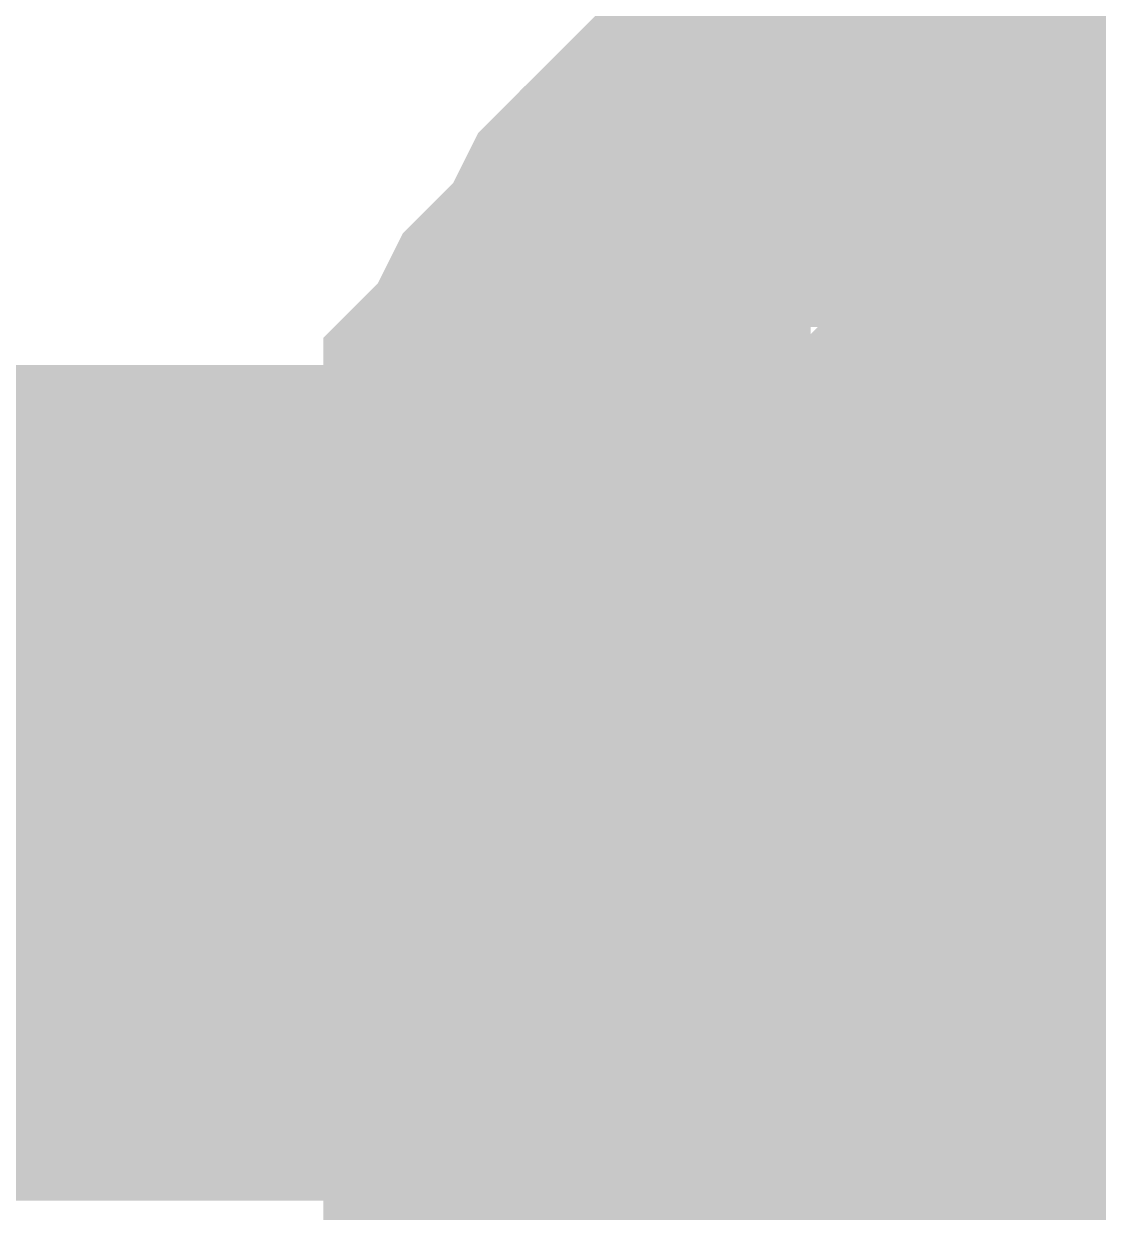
# Model space of a CAD drawing. Header units: inches. Extents: x 0 to 841, y 0 to 594.
# Drawn here: x 606.392 to 607.355, y 507.102 to 508.168 of the extents above; entities that cross this region are included whole.
import ezdxf

# ---------------------------------------------------------------- set-up
doc = ezdxf.new("R2010")
doc.units = ezdxf.units.IN
doc.layers.add('Sheet', color=255, linetype='Continuous')

msp = doc.modelspace()

# ---------------------------------------------------------------- linework, layer by layer
at = {"layer": 'Sheet'}
for points in [[(607.5062, 512.9898, 0.7493, 0.7493, 0), (607.5062, 507.4873, 0.7493, 0.7493, 0)], [(606.7426, 507.4873, 0.2997, 0.2997, 0), (606.7426, 507.5322, 0.2997, 0.2997, 0), (606.7426, 507.5771, 0.2997, 0.2997, 0), (606.7426, 507.5996, 0.2997, 0.2997, 0), (606.7651, 507.6445, 0.2997, 0.2997, 0), (606.7651, 507.6894, 0.2997, 0.2997, 0), (606.7875, 507.7119, 0.2997, 0.2997, 0), (606.7875, 507.7568, 0.2997, 0.2997, 0), (606.81, 507.7793, 0.2997, 0.2997, 0), (606.81, 507.8242, 0.2997, 0.2997, 0), (606.8324, 507.8466, 0.2997, 0.2997, 0), (606.8549, 507.8916, 0.2997, 0.2997, 0), (606.8773, 507.914, 0.2997, 0.2997, 0), (606.8998, 507.9365, 0.2997, 0.2997, 0), (606.9223, 507.9814, 0.2997, 0.2997, 0), (606.9447, 508.0039, 0.2997, 0.2997, 0), (606.9672, 508.0263, 0.2997, 0.2997, 0), (606.9896, 508.0488, 0.2997, 0.2997, 0), (607.0121, 508.0712, 0.2997, 0.2997, 0), (607.057, 508.0937, 0.2997, 0.2997, 0), (607.0795, 508.1162, 0.2997, 0.2997, 0), (607.1019, 508.1386, 0.2997, 0.2997, 0), (607.1468, 508.1611, 0.2997, 0.2997, 0), (607.1693, 508.1835, 0.2997, 0.2997, 0), (607.2142, 508.1835, 0.2997, 0.2997, 0), (607.2367, 508.206, 0.2997, 0.2997, 0), (607.2816, 508.206, 0.2997, 0.2997, 0), (607.304, 508.2284, 0.2997, 0.2997, 0), (607.349, 508.2284, 0.2997, 0.2997, 0), (607.3939, 508.2509, 0.2997, 0.2997, 0), (607.4163, 508.2509, 0.2997, 0.2997, 0), (607.4613, 508.2509, 0.2997, 0.2997, 0), (607.5062, 508.2509, 0.2997, 0.2997, 0)], [(606.7426, 507.4873, 0.2997, 0.2997, 0), (606.7426, 507.5322, 0.2997, 0.2997, 0), (606.7426, 507.5771, 0.2997, 0.2997, 0), (606.7426, 507.5996, 0.2997, 0.2997, 0), (606.7651, 507.6445, 0.2997, 0.2997, 0), (606.7651, 507.6894, 0.2997, 0.2997, 0), (606.7875, 507.7119, 0.2997, 0.2997, 0), (606.7875, 507.7568, 0.2997, 0.2997, 0), (606.81, 507.7793, 0.2997, 0.2997, 0), (606.81, 507.8242, 0.2997, 0.2997, 0), (606.8324, 507.8466, 0.2997, 0.2997, 0), (606.8549, 507.8916, 0.2997, 0.2997, 0), (606.8773, 507.914, 0.2997, 0.2997, 0), (606.8998, 507.9365, 0.2997, 0.2997, 0), (606.9223, 507.9814, 0.2997, 0.2997, 0), (606.9447, 508.0039, 0.2997, 0.2997, 0), (606.9672, 508.0263, 0.2997, 0.2997, 0), (606.9896, 508.0488, 0.2997, 0.2997, 0), (607.0121, 508.0712, 0.2997, 0.2997, 0), (607.057, 508.0937, 0.2997, 0.2997, 0), (607.0795, 508.1162, 0.2997, 0.2997, 0), (607.1019, 508.1386, 0.2997, 0.2997, 0), (607.1468, 508.1611, 0.2997, 0.2997, 0), (607.1693, 508.1835, 0.2997, 0.2997, 0), (607.2142, 508.1835, 0.2997, 0.2997, 0), (607.2367, 508.206, 0.2997, 0.2997, 0), (607.2816, 508.206, 0.2997, 0.2997, 0), (607.304, 508.2284, 0.2997, 0.2997, 0), (607.349, 508.2284, 0.2997, 0.2997, 0), (607.3939, 508.2509, 0.2997, 0.2997, 0), (607.4163, 508.2509, 0.2997, 0.2997, 0), (607.4613, 508.2509, 0.2997, 0.2997, 0), (607.5062, 508.2509, 0.2997, 0.2997, 0)], [(606.7426, 507.4873, 0.2997, 0.2997, 0), (606.7426, 507.5322, 0.2997, 0.2997, 0), (606.7426, 507.5771, 0.2997, 0.2997, 0), (606.7426, 507.5996, 0.2997, 0.2997, 0), (606.7651, 507.6445, 0.2997, 0.2997, 0), (606.7651, 507.6894, 0.2997, 0.2997, 0), (606.7875, 507.7119, 0.2997, 0.2997, 0), (606.7875, 507.7568, 0.2997, 0.2997, 0), (606.81, 507.7793, 0.2997, 0.2997, 0), (606.81, 507.8242, 0.2997, 0.2997, 0), (606.8324, 507.8466, 0.2997, 0.2997, 0), (606.8549, 507.8916, 0.2997, 0.2997, 0), (606.8773, 507.914, 0.2997, 0.2997, 0), (606.8998, 507.9365, 0.2997, 0.2997, 0), (606.9223, 507.9814, 0.2997, 0.2997, 0), (606.9447, 508.0039, 0.2997, 0.2997, 0), (606.9672, 508.0263, 0.2997, 0.2997, 0), (606.9896, 508.0488, 0.2997, 0.2997, 0), (607.0121, 508.0712, 0.2997, 0.2997, 0), (607.057, 508.0937, 0.2997, 0.2997, 0), (607.0795, 508.1162, 0.2997, 0.2997, 0), (607.1019, 508.1386, 0.2997, 0.2997, 0), (607.1468, 508.1611, 0.2997, 0.2997, 0), (607.1693, 508.1835, 0.2997, 0.2997, 0), (607.2142, 508.1835, 0.2997, 0.2997, 0), (607.2367, 508.206, 0.2997, 0.2997, 0), (607.2816, 508.206, 0.2997, 0.2997, 0), (607.304, 508.2284, 0.2997, 0.2997, 0), (607.349, 508.2284, 0.2997, 0.2997, 0), (607.3939, 508.2509, 0.2997, 0.2997, 0), (607.4163, 508.2509, 0.2997, 0.2997, 0), (607.4613, 508.2509, 0.2997, 0.2997, 0), (607.5062, 508.2509, 0.2997, 0.2997, 0)], [(606.7426, 507.4873, 0.2997, 0.2997, 0), (606.7426, 507.5322, 0.2997, 0.2997, 0), (606.7426, 507.5771, 0.2997, 0.2997, 0), (606.7426, 507.5996, 0.2997, 0.2997, 0), (606.7651, 507.6445, 0.2997, 0.2997, 0), (606.7651, 507.6894, 0.2997, 0.2997, 0), (606.7875, 507.7119, 0.2997, 0.2997, 0), (606.7875, 507.7568, 0.2997, 0.2997, 0), (606.81, 507.7793, 0.2997, 0.2997, 0), (606.81, 507.8242, 0.2997, 0.2997, 0), (606.8324, 507.8466, 0.2997, 0.2997, 0), (606.8549, 507.8916, 0.2997, 0.2997, 0), (606.8773, 507.914, 0.2997, 0.2997, 0), (606.8998, 507.9365, 0.2997, 0.2997, 0), (606.9223, 507.9814, 0.2997, 0.2997, 0), (606.9447, 508.0039, 0.2997, 0.2997, 0), (606.9672, 508.0263, 0.2997, 0.2997, 0), (606.9896, 508.0488, 0.2997, 0.2997, 0), (607.0121, 508.0712, 0.2997, 0.2997, 0), (607.057, 508.0937, 0.2997, 0.2997, 0), (607.0795, 508.1162, 0.2997, 0.2997, 0), (607.1019, 508.1386, 0.2997, 0.2997, 0), (607.1468, 508.1611, 0.2997, 0.2997, 0), (607.1693, 508.1835, 0.2997, 0.2997, 0), (607.2142, 508.1835, 0.2997, 0.2997, 0), (607.2367, 508.206, 0.2997, 0.2997, 0), (607.2816, 508.206, 0.2997, 0.2997, 0), (607.304, 508.2284, 0.2997, 0.2997, 0), (607.349, 508.2284, 0.2997, 0.2997, 0), (607.3939, 508.2509, 0.2997, 0.2997, 0), (607.4163, 508.2509, 0.2997, 0.2997, 0), (607.4613, 508.2509, 0.2997, 0.2997, 0), (607.5062, 508.2509, 0.2997, 0.2997, 0)], [(606.7426, 507.4873, 0.2997, 0.2997, 0), (606.7426, 507.5322, 0.2997, 0.2997, 0), (606.7426, 507.5771, 0.2997, 0.2997, 0), (606.7426, 507.5996, 0.2997, 0.2997, 0), (606.7651, 507.6445, 0.2997, 0.2997, 0), (606.7651, 507.6894, 0.2997, 0.2997, 0), (606.7875, 507.7119, 0.2997, 0.2997, 0), (606.7875, 507.7568, 0.2997, 0.2997, 0), (606.81, 507.7793, 0.2997, 0.2997, 0), (606.81, 507.8242, 0.2997, 0.2997, 0), (606.8324, 507.8466, 0.2997, 0.2997, 0), (606.8549, 507.8916, 0.2997, 0.2997, 0), (606.8773, 507.914, 0.2997, 0.2997, 0), (606.8998, 507.9365, 0.2997, 0.2997, 0), (606.9223, 507.9814, 0.2997, 0.2997, 0), (606.9447, 508.0039, 0.2997, 0.2997, 0), (606.9672, 508.0263, 0.2997, 0.2997, 0), (606.9896, 508.0488, 0.2997, 0.2997, 0), (607.0121, 508.0712, 0.2997, 0.2997, 0), (607.057, 508.0937, 0.2997, 0.2997, 0), (607.0795, 508.1162, 0.2997, 0.2997, 0), (607.1019, 508.1386, 0.2997, 0.2997, 0), (607.1468, 508.1611, 0.2997, 0.2997, 0), (607.1693, 508.1835, 0.2997, 0.2997, 0), (607.2142, 508.1835, 0.2997, 0.2997, 0), (607.2367, 508.206, 0.2997, 0.2997, 0), (607.2816, 508.206, 0.2997, 0.2997, 0), (607.304, 508.2284, 0.2997, 0.2997, 0), (607.349, 508.2284, 0.2997, 0.2997, 0), (607.3939, 508.2509, 0.2997, 0.2997, 0), (607.4163, 508.2509, 0.2997, 0.2997, 0), (607.4613, 508.2509, 0.2997, 0.2997, 0), (607.5062, 508.2509, 0.2997, 0.2997, 0)], [(606.7426, 507.4873, 0.2997, 0.2997, 0), (606.7426, 507.5322, 0.2997, 0.2997, 0), (606.7426, 507.5771, 0.2997, 0.2997, 0), (606.7426, 507.5996, 0.2997, 0.2997, 0), (606.7651, 507.6445, 0.2997, 0.2997, 0), (606.7651, 507.6894, 0.2997, 0.2997, 0), (606.7875, 507.7119, 0.2997, 0.2997, 0), (606.7875, 507.7568, 0.2997, 0.2997, 0), (606.81, 507.7793, 0.2997, 0.2997, 0), (606.81, 507.8242, 0.2997, 0.2997, 0), (606.8324, 507.8466, 0.2997, 0.2997, 0), (606.8549, 507.8916, 0.2997, 0.2997, 0), (606.8773, 507.914, 0.2997, 0.2997, 0), (606.8998, 507.9365, 0.2997, 0.2997, 0), (606.9223, 507.9814, 0.2997, 0.2997, 0), (606.9447, 508.0039, 0.2997, 0.2997, 0), (606.9672, 508.0263, 0.2997, 0.2997, 0), (606.9896, 508.0488, 0.2997, 0.2997, 0), (607.0121, 508.0712, 0.2997, 0.2997, 0), (607.057, 508.0937, 0.2997, 0.2997, 0), (607.0795, 508.1162, 0.2997, 0.2997, 0), (607.1019, 508.1386, 0.2997, 0.2997, 0), (607.1468, 508.1611, 0.2997, 0.2997, 0), (607.1693, 508.1835, 0.2997, 0.2997, 0), (607.2142, 508.1835, 0.2997, 0.2997, 0), (607.2367, 508.206, 0.2997, 0.2997, 0), (607.2816, 508.206, 0.2997, 0.2997, 0), (607.304, 508.2284, 0.2997, 0.2997, 0), (607.349, 508.2284, 0.2997, 0.2997, 0), (607.3939, 508.2509, 0.2997, 0.2997, 0), (607.4163, 508.2509, 0.2997, 0.2997, 0), (607.4613, 508.2509, 0.2997, 0.2997, 0), (607.5062, 508.2509, 0.2997, 0.2997, 0)], [(606.7426, 507.4873, 0.0991, 0.0991, 0), (606.7426, 507.5322, 0.0991, 0.0991, 0), (606.7426, 507.5771, 0.0991, 0.0991, 0), (606.7426, 507.5996, 0.0991, 0.0991, 0), (606.7651, 507.6445, 0.0991, 0.0991, 0), (606.7651, 507.6894, 0.0991, 0.0991, 0), (606.7875, 507.7119, 0.0991, 0.0991, 0), (606.7875, 507.7568, 0.0991, 0.0991, 0), (606.81, 507.7793, 0.0991, 0.0991, 0), (606.81, 507.8242, 0.0991, 0.0991, 0), (606.8324, 507.8466, 0.0991, 0.0991, 0), (606.8549, 507.8916, 0.0991, 0.0991, 0), (606.8773, 507.914, 0.0991, 0.0991, 0), (606.8998, 507.9365, 0.0991, 0.0991, 0), (606.9223, 507.9814, 0.0991, 0.0991, 0), (606.9447, 508.0039, 0.0991, 0.0991, 0), (606.9672, 508.0263, 0.0991, 0.0991, 0), (606.9896, 508.0488, 0.0991, 0.0991, 0), (607.0121, 508.0712, 0.0991, 0.0991, 0), (607.057, 508.0937, 0.0991, 0.0991, 0), (607.0795, 508.1162, 0.0991, 0.0991, 0), (607.1019, 508.1386, 0.0991, 0.0991, 0), (607.1468, 508.1611, 0.0991, 0.0991, 0), (607.1693, 508.1835, 0.0991, 0.0991, 0), (607.2142, 508.1835, 0.0991, 0.0991, 0), (607.2367, 508.206, 0.0991, 0.0991, 0), (607.2816, 508.206, 0.0991, 0.0991, 0), (607.304, 508.2284, 0.0991, 0.0991, 0)], [(606.7426, 507.4873, 0.0991, 0.0991, 0), (606.7426, 507.5322, 0.0991, 0.0991, 0), (606.7426, 507.5771, 0.0991, 0.0991, 0), (606.7426, 507.5996, 0.0991, 0.0991, 0), (606.7651, 507.6445, 0.0991, 0.0991, 0), (606.7651, 507.6894, 0.0991, 0.0991, 0), (606.7875, 507.7119, 0.0991, 0.0991, 0), (606.7875, 507.7568, 0.0991, 0.0991, 0), (606.81, 507.7793, 0.0991, 0.0991, 0), (606.81, 507.8242, 0.0991, 0.0991, 0), (606.8324, 507.8466, 0.0991, 0.0991, 0), (606.8549, 507.8916, 0.0991, 0.0991, 0), (606.8773, 507.914, 0.0991, 0.0991, 0), (606.8998, 507.9365, 0.0991, 0.0991, 0), (606.9223, 507.9814, 0.0991, 0.0991, 0), (606.9447, 508.0039, 0.0991, 0.0991, 0), (606.9672, 508.0263, 0.0991, 0.0991, 0), (606.9896, 508.0488, 0.0991, 0.0991, 0), (607.0121, 508.0712, 0.0991, 0.0991, 0), (607.057, 508.0937, 0.0991, 0.0991, 0), (607.0795, 508.1162, 0.0991, 0.0991, 0), (607.1019, 508.1386, 0.0991, 0.0991, 0), (607.1468, 508.1611, 0.0991, 0.0991, 0), (607.1693, 508.1835, 0.0991, 0.0991, 0), (607.2142, 508.1835, 0.0991, 0.0991, 0), (607.2367, 508.206, 0.0991, 0.0991, 0), (607.2816, 508.206, 0.0991, 0.0991, 0), (607.304, 508.2284, 0.0991, 0.0991, 0)], [(606.7426, 507.4873, 0.0991, 0.0991, 0), (606.7426, 507.5322, 0.0991, 0.0991, 0), (606.7426, 507.5771, 0.0991, 0.0991, 0), (606.7426, 507.5996, 0.0991, 0.0991, 0), (606.7651, 507.6445, 0.0991, 0.0991, 0), (606.7651, 507.6894, 0.0991, 0.0991, 0), (606.7875, 507.7119, 0.0991, 0.0991, 0), (606.7875, 507.7568, 0.0991, 0.0991, 0), (606.81, 507.7793, 0.0991, 0.0991, 0), (606.81, 507.8242, 0.0991, 0.0991, 0), (606.8324, 507.8466, 0.0991, 0.0991, 0), (606.8549, 507.8916, 0.0991, 0.0991, 0), (606.8773, 507.914, 0.0991, 0.0991, 0), (606.8998, 507.9365, 0.0991, 0.0991, 0), (606.9223, 507.9814, 0.0991, 0.0991, 0), (606.9447, 508.0039, 0.0991, 0.0991, 0), (606.9672, 508.0263, 0.0991, 0.0991, 0), (606.9896, 508.0488, 0.0991, 0.0991, 0), (607.0121, 508.0712, 0.0991, 0.0991, 0), (607.057, 508.0937, 0.0991, 0.0991, 0), (607.0795, 508.1162, 0.0991, 0.0991, 0), (607.1019, 508.1386, 0.0991, 0.0991, 0), (607.1468, 508.1611, 0.0991, 0.0991, 0), (607.1693, 508.1835, 0.0991, 0.0991, 0), (607.2142, 508.1835, 0.0991, 0.0991, 0), (607.2367, 508.206, 0.0991, 0.0991, 0), (607.2816, 508.206, 0.0991, 0.0991, 0), (607.304, 508.2284, 0.0991, 0.0991, 0)], [(606.7426, 507.4873, 0.0991, 0.0991, 0), (606.7426, 507.5322, 0.0991, 0.0991, 0), (606.7426, 507.5771, 0.0991, 0.0991, 0), (606.7426, 507.5996, 0.0991, 0.0991, 0), (606.7651, 507.6445, 0.0991, 0.0991, 0), (606.7651, 507.6894, 0.0991, 0.0991, 0), (606.7875, 507.7119, 0.0991, 0.0991, 0), (606.7875, 507.7568, 0.0991, 0.0991, 0), (606.81, 507.7793, 0.0991, 0.0991, 0), (606.81, 507.8242, 0.0991, 0.0991, 0), (606.8324, 507.8466, 0.0991, 0.0991, 0), (606.8549, 507.8916, 0.0991, 0.0991, 0), (606.8773, 507.914, 0.0991, 0.0991, 0), (606.8998, 507.9365, 0.0991, 0.0991, 0), (606.9223, 507.9814, 0.0991, 0.0991, 0), (606.9447, 508.0039, 0.0991, 0.0991, 0), (606.9672, 508.0263, 0.0991, 0.0991, 0), (606.9896, 508.0488, 0.0991, 0.0991, 0), (607.0121, 508.0712, 0.0991, 0.0991, 0), (607.057, 508.0937, 0.0991, 0.0991, 0), (607.0795, 508.1162, 0.0991, 0.0991, 0), (607.1019, 508.1386, 0.0991, 0.0991, 0), (607.1468, 508.1611, 0.0991, 0.0991, 0), (607.1693, 508.1835, 0.0991, 0.0991, 0), (607.2142, 508.1835, 0.0991, 0.0991, 0), (607.2367, 508.206, 0.0991, 0.0991, 0), (607.2816, 508.206, 0.0991, 0.0991, 0), (607.304, 508.2284, 0.0991, 0.0991, 0)], [(606.7426, 507.4873, 0.0991, 0.0991, 0), (606.7426, 507.5322, 0.0991, 0.0991, 0), (606.7426, 507.5771, 0.0991, 0.0991, 0), (606.7426, 507.5996, 0.0991, 0.0991, 0), (606.7651, 507.6445, 0.0991, 0.0991, 0), (606.7651, 507.6894, 0.0991, 0.0991, 0), (606.7875, 507.7119, 0.0991, 0.0991, 0), (606.7875, 507.7568, 0.0991, 0.0991, 0), (606.81, 507.7793, 0.0991, 0.0991, 0), (606.81, 507.8242, 0.0991, 0.0991, 0), (606.8324, 507.8466, 0.0991, 0.0991, 0), (606.8549, 507.8916, 0.0991, 0.0991, 0), (606.8773, 507.914, 0.0991, 0.0991, 0), (606.8998, 507.9365, 0.0991, 0.0991, 0), (606.9223, 507.9814, 0.0991, 0.0991, 0), (606.9447, 508.0039, 0.0991, 0.0991, 0), (606.9672, 508.0263, 0.0991, 0.0991, 0), (606.9896, 508.0488, 0.0991, 0.0991, 0), (607.0121, 508.0712, 0.0991, 0.0991, 0), (607.057, 508.0937, 0.0991, 0.0991, 0), (607.0795, 508.1162, 0.0991, 0.0991, 0), (607.1019, 508.1386, 0.0991, 0.0991, 0), (607.1468, 508.1611, 0.0991, 0.0991, 0), (607.1693, 508.1835, 0.0991, 0.0991, 0), (607.2142, 508.1835, 0.0991, 0.0991, 0), (607.2367, 508.206, 0.0991, 0.0991, 0), (607.2816, 508.206, 0.0991, 0.0991, 0), (607.304, 508.2284, 0.0991, 0.0991, 0)], [(606.7426, 507.4873, 0.0991, 0.0991, 0), (606.7426, 507.5322, 0.0991, 0.0991, 0), (606.7426, 507.5771, 0.0991, 0.0991, 0), (606.7426, 507.5996, 0.0991, 0.0991, 0), (606.7651, 507.6445, 0.0991, 0.0991, 0), (606.7651, 507.6894, 0.0991, 0.0991, 0), (606.7875, 507.7119, 0.0991, 0.0991, 0), (606.7875, 507.7568, 0.0991, 0.0991, 0), (606.81, 507.7793, 0.0991, 0.0991, 0), (606.81, 507.8242, 0.0991, 0.0991, 0), (606.8324, 507.8466, 0.0991, 0.0991, 0), (606.8549, 507.8916, 0.0991, 0.0991, 0), (606.8773, 507.914, 0.0991, 0.0991, 0), (606.8998, 507.9365, 0.0991, 0.0991, 0), (606.9223, 507.9814, 0.0991, 0.0991, 0), (606.9447, 508.0039, 0.0991, 0.0991, 0), (606.9672, 508.0263, 0.0991, 0.0991, 0), (606.9896, 508.0488, 0.0991, 0.0991, 0), (607.0121, 508.0712, 0.0991, 0.0991, 0), (607.057, 508.0937, 0.0991, 0.0991, 0), (607.0795, 508.1162, 0.0991, 0.0991, 0), (607.1019, 508.1386, 0.0991, 0.0991, 0), (607.1468, 508.1611, 0.0991, 0.0991, 0), (607.1693, 508.1835, 0.0991, 0.0991, 0), (607.2142, 508.1835, 0.0991, 0.0991, 0), (607.2367, 508.206, 0.0991, 0.0991, 0), (607.2816, 508.206, 0.0991, 0.0991, 0), (607.304, 508.2284, 0.0991, 0.0991, 0)], [(606.9896, 507.4873, 0.2997, 0.2997, 0), (606.9896, 507.5098, 0.2997, 0.2997, 0), (606.9896, 507.5322, 0.2997, 0.2997, 0), (606.9896, 507.5771, 0.2997, 0.2997, 0), (606.9896, 507.5996, 0.2997, 0.2997, 0), (607.0121, 507.6221, 0.2997, 0.2997, 0), (607.0121, 507.6445, 0.2997, 0.2997, 0), (607.0121, 507.667, 0.2997, 0.2997, 0), (607.0346, 507.6894, 0.2997, 0.2997, 0), (607.0346, 507.7119, 0.2997, 0.2997, 0), (607.057, 507.7343, 0.2997, 0.2997, 0), (607.057, 507.7568, 0.2997, 0.2997, 0), (607.0795, 507.7793, 0.2997, 0.2997, 0), (607.0795, 507.8017, 0.2997, 0.2997, 0), (607.1019, 507.8242, 0.2997, 0.2997, 0), (607.1244, 507.8466, 0.2997, 0.2997, 0), (607.1468, 507.8466, 0.2997, 0.2997, 0), (607.1468, 507.8691, 0.2997, 0.2997, 0), (607.1693, 507.8916, 0.2997, 0.2997, 0), (607.1918, 507.914, 0.2997, 0.2997, 0), (607.2142, 507.914, 0.2997, 0.2997, 0), (607.2367, 507.9365, 0.2997, 0.2997, 0), (607.2591, 507.9365, 0.2997, 0.2997, 0), (607.2816, 507.9589, 0.2997, 0.2997, 0), (607.304, 507.9589, 0.2997, 0.2997, 0), (607.3265, 507.9814, 0.2997, 0.2997, 0), (607.349, 507.9814, 0.2997, 0.2997, 0), (607.3714, 507.9814, 0.2997, 0.2997, 0), (607.3939, 508.0039, 0.2997, 0.2997, 0), (607.4163, 508.0039, 0.2997, 0.2997, 0), (607.4613, 508.0039, 0.2997, 0.2997, 0), (607.4837, 508.0039, 0.2997, 0.2997, 0), (607.5062, 508.0039, 0.2997, 0.2997, 0)], [(606.9896, 507.4873, 0.2997, 0.2997, 0), (606.9896, 507.5098, 0.2997, 0.2997, 0), (606.9896, 507.5322, 0.2997, 0.2997, 0), (606.9896, 507.5771, 0.2997, 0.2997, 0), (606.9896, 507.5996, 0.2997, 0.2997, 0), (607.0121, 507.6221, 0.2997, 0.2997, 0), (607.0121, 507.6445, 0.2997, 0.2997, 0), (607.0121, 507.667, 0.2997, 0.2997, 0), (607.0346, 507.6894, 0.2997, 0.2997, 0), (607.0346, 507.7119, 0.2997, 0.2997, 0), (607.057, 507.7343, 0.2997, 0.2997, 0), (607.057, 507.7568, 0.2997, 0.2997, 0), (607.0795, 507.7793, 0.2997, 0.2997, 0), (607.0795, 507.8017, 0.2997, 0.2997, 0), (607.1019, 507.8242, 0.2997, 0.2997, 0), (607.1244, 507.8466, 0.2997, 0.2997, 0), (607.1468, 507.8466, 0.2997, 0.2997, 0), (607.1468, 507.8691, 0.2997, 0.2997, 0), (607.1693, 507.8916, 0.2997, 0.2997, 0), (607.1918, 507.914, 0.2997, 0.2997, 0), (607.2142, 507.914, 0.2997, 0.2997, 0), (607.2367, 507.9365, 0.2997, 0.2997, 0), (607.2591, 507.9365, 0.2997, 0.2997, 0), (607.2816, 507.9589, 0.2997, 0.2997, 0), (607.304, 507.9589, 0.2997, 0.2997, 0), (607.3265, 507.9814, 0.2997, 0.2997, 0), (607.349, 507.9814, 0.2997, 0.2997, 0), (607.3714, 507.9814, 0.2997, 0.2997, 0), (607.3939, 508.0039, 0.2997, 0.2997, 0), (607.4163, 508.0039, 0.2997, 0.2997, 0), (607.4613, 508.0039, 0.2997, 0.2997, 0), (607.4837, 508.0039, 0.2997, 0.2997, 0), (607.5062, 508.0039, 0.2997, 0.2997, 0)], [(606.9896, 507.4873, 0.2997, 0.2997, 0), (606.9896, 507.5098, 0.2997, 0.2997, 0), (606.9896, 507.5322, 0.2997, 0.2997, 0), (606.9896, 507.5771, 0.2997, 0.2997, 0), (606.9896, 507.5996, 0.2997, 0.2997, 0), (607.0121, 507.6221, 0.2997, 0.2997, 0), (607.0121, 507.6445, 0.2997, 0.2997, 0), (607.0121, 507.667, 0.2997, 0.2997, 0), (607.0346, 507.6894, 0.2997, 0.2997, 0), (607.0346, 507.7119, 0.2997, 0.2997, 0), (607.057, 507.7343, 0.2997, 0.2997, 0), (607.057, 507.7568, 0.2997, 0.2997, 0), (607.0795, 507.7793, 0.2997, 0.2997, 0), (607.0795, 507.8017, 0.2997, 0.2997, 0), (607.1019, 507.8242, 0.2997, 0.2997, 0), (607.1244, 507.8466, 0.2997, 0.2997, 0), (607.1468, 507.8466, 0.2997, 0.2997, 0), (607.1468, 507.8691, 0.2997, 0.2997, 0), (607.1693, 507.8916, 0.2997, 0.2997, 0), (607.1918, 507.914, 0.2997, 0.2997, 0), (607.2142, 507.914, 0.2997, 0.2997, 0), (607.2367, 507.9365, 0.2997, 0.2997, 0), (607.2591, 507.9365, 0.2997, 0.2997, 0), (607.2816, 507.9589, 0.2997, 0.2997, 0), (607.304, 507.9589, 0.2997, 0.2997, 0), (607.3265, 507.9814, 0.2997, 0.2997, 0), (607.349, 507.9814, 0.2997, 0.2997, 0), (607.3714, 507.9814, 0.2997, 0.2997, 0), (607.3939, 508.0039, 0.2997, 0.2997, 0), (607.4163, 508.0039, 0.2997, 0.2997, 0), (607.4613, 508.0039, 0.2997, 0.2997, 0), (607.4837, 508.0039, 0.2997, 0.2997, 0), (607.5062, 508.0039, 0.2997, 0.2997, 0)], [(606.9896, 507.4873, 0.2997, 0.2997, 0), (606.9896, 507.5098, 0.2997, 0.2997, 0), (606.9896, 507.5322, 0.2997, 0.2997, 0), (606.9896, 507.5771, 0.2997, 0.2997, 0), (606.9896, 507.5996, 0.2997, 0.2997, 0), (607.0121, 507.6221, 0.2997, 0.2997, 0), (607.0121, 507.6445, 0.2997, 0.2997, 0), (607.0121, 507.667, 0.2997, 0.2997, 0), (607.0346, 507.6894, 0.2997, 0.2997, 0), (607.0346, 507.7119, 0.2997, 0.2997, 0), (607.057, 507.7343, 0.2997, 0.2997, 0), (607.057, 507.7568, 0.2997, 0.2997, 0), (607.0795, 507.7793, 0.2997, 0.2997, 0), (607.0795, 507.8017, 0.2997, 0.2997, 0), (607.1019, 507.8242, 0.2997, 0.2997, 0), (607.1244, 507.8466, 0.2997, 0.2997, 0), (607.1468, 507.8466, 0.2997, 0.2997, 0), (607.1468, 507.8691, 0.2997, 0.2997, 0), (607.1693, 507.8916, 0.2997, 0.2997, 0), (607.1918, 507.914, 0.2997, 0.2997, 0), (607.2142, 507.914, 0.2997, 0.2997, 0), (607.2367, 507.9365, 0.2997, 0.2997, 0), (607.2591, 507.9365, 0.2997, 0.2997, 0), (607.2816, 507.9589, 0.2997, 0.2997, 0), (607.304, 507.9589, 0.2997, 0.2997, 0), (607.3265, 507.9814, 0.2997, 0.2997, 0), (607.349, 507.9814, 0.2997, 0.2997, 0), (607.3714, 507.9814, 0.2997, 0.2997, 0), (607.3939, 508.0039, 0.2997, 0.2997, 0), (607.4163, 508.0039, 0.2997, 0.2997, 0), (607.4613, 508.0039, 0.2997, 0.2997, 0), (607.4837, 508.0039, 0.2997, 0.2997, 0), (607.5062, 508.0039, 0.2997, 0.2997, 0)], [(606.9896, 507.4873, 0.0991, 0.0991, 0), (606.9896, 507.5098, 0.0991, 0.0991, 0), (606.9896, 507.5322, 0.0991, 0.0991, 0), (606.9896, 507.5771, 0.0991, 0.0991, 0), (606.9896, 507.5996, 0.0991, 0.0991, 0), (607.0121, 507.6221, 0.0991, 0.0991, 0), (607.0121, 507.6445, 0.0991, 0.0991, 0), (607.0121, 507.667, 0.0991, 0.0991, 0), (607.0346, 507.6894, 0.0991, 0.0991, 0), (607.0346, 507.7119, 0.0991, 0.0991, 0), (607.057, 507.7343, 0.0991, 0.0991, 0), (607.057, 507.7568, 0.0991, 0.0991, 0), (607.0795, 507.7793, 0.0991, 0.0991, 0), (607.0795, 507.8017, 0.0991, 0.0991, 0), (607.1019, 507.8242, 0.0991, 0.0991, 0), (607.1244, 507.8466, 0.0991, 0.0991, 0), (607.1468, 507.8466, 0.0991, 0.0991, 0), (607.1468, 507.8691, 0.0991, 0.0991, 0), (607.1693, 507.8916, 0.0991, 0.0991, 0), (607.1918, 507.914, 0.0991, 0.0991, 0), (607.2142, 507.914, 0.0991, 0.0991, 0), (607.2367, 507.9365, 0.0991, 0.0991, 0), (607.2591, 507.9365, 0.0991, 0.0991, 0), (607.2816, 507.9589, 0.0991, 0.0991, 0), (607.304, 507.9589, 0.0991, 0.0991, 0), (607.3265, 507.9814, 0.0991, 0.0991, 0), (607.349, 507.9814, 0.0991, 0.0991, 0), (607.3714, 507.9814, 0.0991, 0.0991, 0), (607.3939, 508.0039, 0.0991, 0.0991, 0), (607.4163, 508.0039, 0.0991, 0.0991, 0)], [(606.9896, 507.4873, 0.0991, 0.0991, 0), (606.9896, 507.5098, 0.0991, 0.0991, 0), (606.9896, 507.5322, 0.0991, 0.0991, 0), (606.9896, 507.5771, 0.0991, 0.0991, 0), (606.9896, 507.5996, 0.0991, 0.0991, 0), (607.0121, 507.6221, 0.0991, 0.0991, 0), (607.0121, 507.6445, 0.0991, 0.0991, 0), (607.0121, 507.667, 0.0991, 0.0991, 0), (607.0346, 507.6894, 0.0991, 0.0991, 0), (607.0346, 507.7119, 0.0991, 0.0991, 0), (607.057, 507.7343, 0.0991, 0.0991, 0), (607.057, 507.7568, 0.0991, 0.0991, 0), (607.0795, 507.7793, 0.0991, 0.0991, 0), (607.0795, 507.8017, 0.0991, 0.0991, 0), (607.1019, 507.8242, 0.0991, 0.0991, 0), (607.1244, 507.8466, 0.0991, 0.0991, 0), (607.1468, 507.8466, 0.0991, 0.0991, 0), (607.1468, 507.8691, 0.0991, 0.0991, 0), (607.1693, 507.8916, 0.0991, 0.0991, 0), (607.1918, 507.914, 0.0991, 0.0991, 0), (607.2142, 507.914, 0.0991, 0.0991, 0), (607.2367, 507.9365, 0.0991, 0.0991, 0), (607.2591, 507.9365, 0.0991, 0.0991, 0), (607.2816, 507.9589, 0.0991, 0.0991, 0), (607.304, 507.9589, 0.0991, 0.0991, 0), (607.3265, 507.9814, 0.0991, 0.0991, 0), (607.349, 507.9814, 0.0991, 0.0991, 0), (607.3714, 507.9814, 0.0991, 0.0991, 0), (607.3939, 508.0039, 0.0991, 0.0991, 0), (607.4163, 508.0039, 0.0991, 0.0991, 0)], [(606.9896, 507.4873, 0.0991, 0.0991, 0), (606.9896, 507.5098, 0.0991, 0.0991, 0), (606.9896, 507.5322, 0.0991, 0.0991, 0), (606.9896, 507.5771, 0.0991, 0.0991, 0), (606.9896, 507.5996, 0.0991, 0.0991, 0), (607.0121, 507.6221, 0.0991, 0.0991, 0), (607.0121, 507.6445, 0.0991, 0.0991, 0), (607.0121, 507.667, 0.0991, 0.0991, 0), (607.0346, 507.6894, 0.0991, 0.0991, 0), (607.0346, 507.7119, 0.0991, 0.0991, 0), (607.057, 507.7343, 0.0991, 0.0991, 0), (607.057, 507.7568, 0.0991, 0.0991, 0), (607.0795, 507.7793, 0.0991, 0.0991, 0), (607.0795, 507.8017, 0.0991, 0.0991, 0), (607.1019, 507.8242, 0.0991, 0.0991, 0), (607.1244, 507.8466, 0.0991, 0.0991, 0), (607.1468, 507.8466, 0.0991, 0.0991, 0), (607.1468, 507.8691, 0.0991, 0.0991, 0), (607.1693, 507.8916, 0.0991, 0.0991, 0), (607.1918, 507.914, 0.0991, 0.0991, 0), (607.2142, 507.914, 0.0991, 0.0991, 0), (607.2367, 507.9365, 0.0991, 0.0991, 0), (607.2591, 507.9365, 0.0991, 0.0991, 0), (607.2816, 507.9589, 0.0991, 0.0991, 0), (607.304, 507.9589, 0.0991, 0.0991, 0), (607.3265, 507.9814, 0.0991, 0.0991, 0), (607.349, 507.9814, 0.0991, 0.0991, 0), (607.3714, 507.9814, 0.0991, 0.0991, 0), (607.3939, 508.0039, 0.0991, 0.0991, 0), (607.4163, 508.0039, 0.0991, 0.0991, 0)], [(606.9896, 507.4873, 0.0991, 0.0991, 0), (606.9896, 507.5098, 0.0991, 0.0991, 0), (606.9896, 507.5322, 0.0991, 0.0991, 0), (606.9896, 507.5771, 0.0991, 0.0991, 0), (606.9896, 507.5996, 0.0991, 0.0991, 0), (607.0121, 507.6221, 0.0991, 0.0991, 0), (607.0121, 507.6445, 0.0991, 0.0991, 0), (607.0121, 507.667, 0.0991, 0.0991, 0), (607.0346, 507.6894, 0.0991, 0.0991, 0), (607.0346, 507.7119, 0.0991, 0.0991, 0), (607.057, 507.7343, 0.0991, 0.0991, 0), (607.057, 507.7568, 0.0991, 0.0991, 0), (607.0795, 507.7793, 0.0991, 0.0991, 0), (607.0795, 507.8017, 0.0991, 0.0991, 0), (607.1019, 507.8242, 0.0991, 0.0991, 0), (607.1244, 507.8466, 0.0991, 0.0991, 0), (607.1468, 507.8466, 0.0991, 0.0991, 0), (607.1468, 507.8691, 0.0991, 0.0991, 0), (607.1693, 507.8916, 0.0991, 0.0991, 0), (607.1918, 507.914, 0.0991, 0.0991, 0), (607.2142, 507.914, 0.0991, 0.0991, 0), (607.2367, 507.9365, 0.0991, 0.0991, 0), (607.2591, 507.9365, 0.0991, 0.0991, 0), (607.2816, 507.9589, 0.0991, 0.0991, 0), (607.304, 507.9589, 0.0991, 0.0991, 0), (607.3265, 507.9814, 0.0991, 0.0991, 0), (607.349, 507.9814, 0.0991, 0.0991, 0), (607.3714, 507.9814, 0.0991, 0.0991, 0), (607.3939, 508.0039, 0.0991, 0.0991, 0), (607.4163, 508.0039, 0.0991, 0.0991, 0)], [(607.5062, 507.4873, 0.7493, 0.7493, 0), (570.0016, 507.4873, 0.7493, 0.7493, 0)], [(607.5062, 507.4873, 0.7493, 0.7493, 0), (607.5062, 501.9848, 0.7493, 0.7493, 0)], [(607.5062, 507.4873, 0.7493, 0.7493, 0), (607.5062, 507.4873, 0.7493, 0.7493, 0), (612.4918, 507.4873, 0.7493, 0.7493, 0)], [(606.9672, 506.9483, 0.2997, 0.2997, 0), (606.9447, 506.9707, 0.2997, 0.2997, 0), (606.9223, 506.9932, 0.2997, 0.2997, 0), (606.8998, 507.0381, 0.2997, 0.2997, 0), (606.8773, 507.0606, 0.2997, 0.2997, 0), (606.8549, 507.083, 0.2997, 0.2997, 0), (606.8324, 507.1279, 0.2997, 0.2997, 0), (606.81, 507.1504, 0.2997, 0.2997, 0), (606.81, 507.1953, 0.2997, 0.2997, 0), (606.7875, 507.2178, 0.2997, 0.2997, 0), (606.7875, 507.2627, 0.2997, 0.2997, 0), (606.7651, 507.2852, 0.2997, 0.2997, 0), (606.7651, 507.3301, 0.2997, 0.2997, 0), (606.7426, 507.375, 0.2997, 0.2997, 0), (606.7426, 507.3975, 0.2997, 0.2997, 0), (606.7426, 507.4424, 0.2997, 0.2997, 0), (606.7426, 507.4873, 0.2997, 0.2997, 0)], [(606.7426, 507.4873, 0.2997, 0.2997, 0), (606.7426, 507.4873, 0.2997, 0.2997, 0)], [(606.9672, 506.9483, 0.2997, 0.2997, 0), (606.9447, 506.9707, 0.2997, 0.2997, 0), (606.9223, 506.9932, 0.2997, 0.2997, 0), (606.8998, 507.0381, 0.2997, 0.2997, 0), (606.8773, 507.0606, 0.2997, 0.2997, 0), (606.8549, 507.083, 0.2997, 0.2997, 0), (606.8324, 507.1279, 0.2997, 0.2997, 0), (606.81, 507.1504, 0.2997, 0.2997, 0), (606.81, 507.1953, 0.2997, 0.2997, 0), (606.7875, 507.2178, 0.2997, 0.2997, 0), (606.7875, 507.2627, 0.2997, 0.2997, 0), (606.7651, 507.2852, 0.2997, 0.2997, 0), (606.7651, 507.3301, 0.2997, 0.2997, 0), (606.7426, 507.375, 0.2997, 0.2997, 0), (606.7426, 507.3975, 0.2997, 0.2997, 0), (606.7426, 507.4424, 0.2997, 0.2997, 0), (606.7426, 507.4873, 0.2997, 0.2997, 0)], [(606.7426, 507.4873, 0.2997, 0.2997, 0), (606.7426, 507.4873, 0.2997, 0.2997, 0)], [(606.9672, 506.9483, 0.2997, 0.2997, 0), (606.9447, 506.9707, 0.2997, 0.2997, 0), (606.9223, 506.9932, 0.2997, 0.2997, 0), (606.8998, 507.0381, 0.2997, 0.2997, 0), (606.8773, 507.0606, 0.2997, 0.2997, 0), (606.8549, 507.083, 0.2997, 0.2997, 0), (606.8324, 507.1279, 0.2997, 0.2997, 0), (606.81, 507.1504, 0.2997, 0.2997, 0), (606.81, 507.1953, 0.2997, 0.2997, 0), (606.7875, 507.2178, 0.2997, 0.2997, 0), (606.7875, 507.2627, 0.2997, 0.2997, 0), (606.7651, 507.2852, 0.2997, 0.2997, 0), (606.7651, 507.3301, 0.2997, 0.2997, 0), (606.7426, 507.375, 0.2997, 0.2997, 0), (606.7426, 507.3975, 0.2997, 0.2997, 0), (606.7426, 507.4424, 0.2997, 0.2997, 0), (606.7426, 507.4873, 0.2997, 0.2997, 0)], [(606.7426, 507.4873, 0.2997, 0.2997, 0), (606.7426, 507.4873, 0.2997, 0.2997, 0)], [(606.9672, 506.9483, 0.2997, 0.2997, 0), (606.9447, 506.9707, 0.2997, 0.2997, 0), (606.9223, 506.9932, 0.2997, 0.2997, 0), (606.8998, 507.0381, 0.2997, 0.2997, 0), (606.8773, 507.0606, 0.2997, 0.2997, 0), (606.8549, 507.083, 0.2997, 0.2997, 0), (606.8324, 507.1279, 0.2997, 0.2997, 0), (606.81, 507.1504, 0.2997, 0.2997, 0), (606.81, 507.1953, 0.2997, 0.2997, 0), (606.7875, 507.2178, 0.2997, 0.2997, 0), (606.7875, 507.2627, 0.2997, 0.2997, 0), (606.7651, 507.2852, 0.2997, 0.2997, 0), (606.7651, 507.3301, 0.2997, 0.2997, 0), (606.7426, 507.375, 0.2997, 0.2997, 0), (606.7426, 507.3975, 0.2997, 0.2997, 0), (606.7426, 507.4424, 0.2997, 0.2997, 0), (606.7426, 507.4873, 0.2997, 0.2997, 0)], [(606.7426, 507.4873, 0.2997, 0.2997, 0), (606.7426, 507.4873, 0.2997, 0.2997, 0)], [(606.9672, 506.9483, 0.2997, 0.2997, 0), (606.9447, 506.9707, 0.2997, 0.2997, 0), (606.9223, 506.9932, 0.2997, 0.2997, 0), (606.8998, 507.0381, 0.2997, 0.2997, 0), (606.8773, 507.0606, 0.2997, 0.2997, 0), (606.8549, 507.083, 0.2997, 0.2997, 0), (606.8324, 507.1279, 0.2997, 0.2997, 0), (606.81, 507.1504, 0.2997, 0.2997, 0), (606.81, 507.1953, 0.2997, 0.2997, 0), (606.7875, 507.2178, 0.2997, 0.2997, 0), (606.7875, 507.2627, 0.2997, 0.2997, 0), (606.7651, 507.2852, 0.2997, 0.2997, 0), (606.7651, 507.3301, 0.2997, 0.2997, 0), (606.7426, 507.375, 0.2997, 0.2997, 0), (606.7426, 507.3975, 0.2997, 0.2997, 0), (606.7426, 507.4424, 0.2997, 0.2997, 0), (606.7426, 507.4873, 0.2997, 0.2997, 0)], [(606.7426, 507.4873, 0.2997, 0.2997, 0), (606.7426, 507.4873, 0.2997, 0.2997, 0)], [(606.9672, 506.9483, 0.2997, 0.2997, 0), (606.9447, 506.9707, 0.2997, 0.2997, 0), (606.9223, 506.9932, 0.2997, 0.2997, 0), (606.8998, 507.0381, 0.2997, 0.2997, 0), (606.8773, 507.0606, 0.2997, 0.2997, 0), (606.8549, 507.083, 0.2997, 0.2997, 0), (606.8324, 507.1279, 0.2997, 0.2997, 0), (606.81, 507.1504, 0.2997, 0.2997, 0), (606.81, 507.1953, 0.2997, 0.2997, 0), (606.7875, 507.2178, 0.2997, 0.2997, 0), (606.7875, 507.2627, 0.2997, 0.2997, 0), (606.7651, 507.2852, 0.2997, 0.2997, 0), (606.7651, 507.3301, 0.2997, 0.2997, 0), (606.7426, 507.375, 0.2997, 0.2997, 0), (606.7426, 507.3975, 0.2997, 0.2997, 0), (606.7426, 507.4424, 0.2997, 0.2997, 0), (606.7426, 507.4873, 0.2997, 0.2997, 0)], [(606.7426, 507.4873, 0.2997, 0.2997, 0), (606.7426, 507.4873, 0.2997, 0.2997, 0)], [(607.5062, 506.9707, 0.2997, 0.2997, 0), (607.4837, 506.9707, 0.2997, 0.2997, 0), (607.4613, 506.9707, 0.2997, 0.2997, 0), (607.4163, 506.9707, 0.2997, 0.2997, 0), (607.3939, 506.9707, 0.2997, 0.2997, 0), (607.3714, 506.9932, 0.2997, 0.2997, 0), (607.349, 506.9932, 0.2997, 0.2997, 0), (607.3265, 506.9932, 0.2997, 0.2997, 0), (607.304, 507.0157, 0.2997, 0.2997, 0), (607.2816, 507.0157, 0.2997, 0.2997, 0), (607.2591, 507.0381, 0.2997, 0.2997, 0), (607.2367, 507.0381, 0.2997, 0.2997, 0), (607.2142, 507.0606, 0.2997, 0.2997, 0), (607.1918, 507.083, 0.2997, 0.2997, 0), (607.1693, 507.083, 0.2997, 0.2997, 0), (607.1468, 507.1055, 0.2997, 0.2997, 0), (607.1468, 507.1279, 0.2997, 0.2997, 0), (607.1244, 507.1504, 0.2997, 0.2997, 0), (607.1019, 507.1729, 0.2997, 0.2997, 0), (607.0795, 507.1953, 0.2997, 0.2997, 0), (607.0795, 507.1953, 0.2997, 0.2997, 0), (607.057, 507.2178, 0.2997, 0.2997, 0), (607.057, 507.2402, 0.2997, 0.2997, 0), (607.0346, 507.2627, 0.2997, 0.2997, 0), (607.0346, 507.2852, 0.2997, 0.2997, 0), (607.0121, 507.3076, 0.2997, 0.2997, 0), (607.0121, 507.3301, 0.2997, 0.2997, 0), (607.0121, 507.3525, 0.2997, 0.2997, 0), (606.9896, 507.3975, 0.2997, 0.2997, 0), (606.9896, 507.4199, 0.2997, 0.2997, 0), (606.9896, 507.4424, 0.2997, 0.2997, 0), (606.9896, 507.4648, 0.2997, 0.2997, 0), (606.9896, 507.4873, 0.2997, 0.2997, 0)], [(606.9896, 507.4873, 0.2997, 0.2997, 0), (606.9896, 507.4873, 0.2997, 0.2997, 0)], [(607.5062, 506.9707, 0.2997, 0.2997, 0), (607.4837, 506.9707, 0.2997, 0.2997, 0), (607.4613, 506.9707, 0.2997, 0.2997, 0), (607.4163, 506.9707, 0.2997, 0.2997, 0), (607.3939, 506.9707, 0.2997, 0.2997, 0), (607.3714, 506.9932, 0.2997, 0.2997, 0), (607.349, 506.9932, 0.2997, 0.2997, 0), (607.3265, 506.9932, 0.2997, 0.2997, 0), (607.304, 507.0157, 0.2997, 0.2997, 0), (607.2816, 507.0157, 0.2997, 0.2997, 0), (607.2591, 507.0381, 0.2997, 0.2997, 0), (607.2367, 507.0381, 0.2997, 0.2997, 0), (607.2142, 507.0606, 0.2997, 0.2997, 0), (607.1918, 507.083, 0.2997, 0.2997, 0), (607.1693, 507.083, 0.2997, 0.2997, 0), (607.1468, 507.1055, 0.2997, 0.2997, 0), (607.1468, 507.1279, 0.2997, 0.2997, 0), (607.1244, 507.1504, 0.2997, 0.2997, 0), (607.1019, 507.1729, 0.2997, 0.2997, 0), (607.0795, 507.1953, 0.2997, 0.2997, 0), (607.0795, 507.1953, 0.2997, 0.2997, 0), (607.057, 507.2178, 0.2997, 0.2997, 0), (607.057, 507.2402, 0.2997, 0.2997, 0), (607.0346, 507.2627, 0.2997, 0.2997, 0), (607.0346, 507.2852, 0.2997, 0.2997, 0), (607.0121, 507.3076, 0.2997, 0.2997, 0), (607.0121, 507.3301, 0.2997, 0.2997, 0), (607.0121, 507.3525, 0.2997, 0.2997, 0), (606.9896, 507.3975, 0.2997, 0.2997, 0), (606.9896, 507.4199, 0.2997, 0.2997, 0), (606.9896, 507.4424, 0.2997, 0.2997, 0), (606.9896, 507.4648, 0.2997, 0.2997, 0), (606.9896, 507.4873, 0.2997, 0.2997, 0)], [(606.9896, 507.4873, 0.2997, 0.2997, 0), (606.9896, 507.4873, 0.2997, 0.2997, 0)], [(607.5062, 506.9707, 0.2997, 0.2997, 0), (607.4837, 506.9707, 0.2997, 0.2997, 0), (607.4613, 506.9707, 0.2997, 0.2997, 0), (607.4163, 506.9707, 0.2997, 0.2997, 0), (607.3939, 506.9707, 0.2997, 0.2997, 0), (607.3714, 506.9932, 0.2997, 0.2997, 0), (607.349, 506.9932, 0.2997, 0.2997, 0), (607.3265, 506.9932, 0.2997, 0.2997, 0), (607.304, 507.0157, 0.2997, 0.2997, 0), (607.2816, 507.0157, 0.2997, 0.2997, 0), (607.2591, 507.0381, 0.2997, 0.2997, 0), (607.2367, 507.0381, 0.2997, 0.2997, 0), (607.2142, 507.0606, 0.2997, 0.2997, 0), (607.1918, 507.083, 0.2997, 0.2997, 0), (607.1693, 507.083, 0.2997, 0.2997, 0), (607.1468, 507.1055, 0.2997, 0.2997, 0), (607.1468, 507.1279, 0.2997, 0.2997, 0), (607.1244, 507.1504, 0.2997, 0.2997, 0), (607.1019, 507.1729, 0.2997, 0.2997, 0), (607.0795, 507.1953, 0.2997, 0.2997, 0), (607.0795, 507.1953, 0.2997, 0.2997, 0), (607.057, 507.2178, 0.2997, 0.2997, 0), (607.057, 507.2402, 0.2997, 0.2997, 0), (607.0346, 507.2627, 0.2997, 0.2997, 0), (607.0346, 507.2852, 0.2997, 0.2997, 0), (607.0121, 507.3076, 0.2997, 0.2997, 0), (607.0121, 507.3301, 0.2997, 0.2997, 0), (607.0121, 507.3525, 0.2997, 0.2997, 0), (606.9896, 507.3975, 0.2997, 0.2997, 0), (606.9896, 507.4199, 0.2997, 0.2997, 0), (606.9896, 507.4424, 0.2997, 0.2997, 0), (606.9896, 507.4648, 0.2997, 0.2997, 0), (606.9896, 507.4873, 0.2997, 0.2997, 0)], [(606.9896, 507.4873, 0.2997, 0.2997, 0), (606.9896, 507.4873, 0.2997, 0.2997, 0)], [(607.5062, 506.9707, 0.2997, 0.2997, 0), (607.4837, 506.9707, 0.2997, 0.2997, 0), (607.4613, 506.9707, 0.2997, 0.2997, 0), (607.4163, 506.9707, 0.2997, 0.2997, 0), (607.3939, 506.9707, 0.2997, 0.2997, 0), (607.3714, 506.9932, 0.2997, 0.2997, 0), (607.349, 506.9932, 0.2997, 0.2997, 0), (607.3265, 506.9932, 0.2997, 0.2997, 0), (607.304, 507.0157, 0.2997, 0.2997, 0), (607.2816, 507.0157, 0.2997, 0.2997, 0), (607.2591, 507.0381, 0.2997, 0.2997, 0), (607.2367, 507.0381, 0.2997, 0.2997, 0), (607.2142, 507.0606, 0.2997, 0.2997, 0), (607.1918, 507.083, 0.2997, 0.2997, 0), (607.1693, 507.083, 0.2997, 0.2997, 0), (607.1468, 507.1055, 0.2997, 0.2997, 0), (607.1468, 507.1279, 0.2997, 0.2997, 0), (607.1244, 507.1504, 0.2997, 0.2997, 0), (607.1019, 507.1729, 0.2997, 0.2997, 0), (607.0795, 507.1953, 0.2997, 0.2997, 0), (607.0795, 507.1953, 0.2997, 0.2997, 0), (607.057, 507.2178, 0.2997, 0.2997, 0), (607.057, 507.2402, 0.2997, 0.2997, 0), (607.0346, 507.2627, 0.2997, 0.2997, 0), (607.0346, 507.2852, 0.2997, 0.2997, 0), (607.0121, 507.3076, 0.2997, 0.2997, 0), (607.0121, 507.3301, 0.2997, 0.2997, 0), (607.0121, 507.3525, 0.2997, 0.2997, 0), (606.9896, 507.3975, 0.2997, 0.2997, 0), (606.9896, 507.4199, 0.2997, 0.2997, 0), (606.9896, 507.4424, 0.2997, 0.2997, 0), (606.9896, 507.4648, 0.2997, 0.2997, 0), (606.9896, 507.4873, 0.2997, 0.2997, 0)], [(606.9896, 507.4873, 0.2997, 0.2997, 0), (606.9896, 507.4873, 0.2997, 0.2997, 0)], [(606.8998, 507.0381, 0.0991, 0.0991, 0), (606.8773, 507.0606, 0.0991, 0.0991, 0), (606.8549, 507.083, 0.0991, 0.0991, 0), (606.8324, 507.1279, 0.0991, 0.0991, 0), (606.81, 507.1504, 0.0991, 0.0991, 0), (606.81, 507.1953, 0.0991, 0.0991, 0), (606.7875, 507.2178, 0.0991, 0.0991, 0), (606.7875, 507.2627, 0.0991, 0.0991, 0), (606.7651, 507.2852, 0.0991, 0.0991, 0), (606.7651, 507.3301, 0.0991, 0.0991, 0), (606.7426, 507.375, 0.0991, 0.0991, 0), (606.7426, 507.3975, 0.0991, 0.0991, 0), (606.7426, 507.4424, 0.0991, 0.0991, 0), (606.7426, 507.4873, 0.0991, 0.0991, 0)], [(606.7426, 507.4873, 0.0991, 0.0991, 0), (606.7426, 507.4873, 0.0991, 0.0991, 0)], [(606.8998, 507.0381, 0.0991, 0.0991, 0), (606.8773, 507.0606, 0.0991, 0.0991, 0), (606.8549, 507.083, 0.0991, 0.0991, 0), (606.8324, 507.1279, 0.0991, 0.0991, 0), (606.81, 507.1504, 0.0991, 0.0991, 0), (606.81, 507.1953, 0.0991, 0.0991, 0), (606.7875, 507.2178, 0.0991, 0.0991, 0), (606.7875, 507.2627, 0.0991, 0.0991, 0), (606.7651, 507.2852, 0.0991, 0.0991, 0), (606.7651, 507.3301, 0.0991, 0.0991, 0), (606.7426, 507.375, 0.0991, 0.0991, 0), (606.7426, 507.3975, 0.0991, 0.0991, 0), (606.7426, 507.4424, 0.0991, 0.0991, 0), (606.7426, 507.4873, 0.0991, 0.0991, 0)], [(606.7426, 507.4873, 0.0991, 0.0991, 0), (606.7426, 507.4873, 0.0991, 0.0991, 0)], [(606.8998, 507.0381, 0.0991, 0.0991, 0), (606.8773, 507.0606, 0.0991, 0.0991, 0), (606.8549, 507.083, 0.0991, 0.0991, 0), (606.8324, 507.1279, 0.0991, 0.0991, 0), (606.81, 507.1504, 0.0991, 0.0991, 0), (606.81, 507.1953, 0.0991, 0.0991, 0), (606.7875, 507.2178, 0.0991, 0.0991, 0), (606.7875, 507.2627, 0.0991, 0.0991, 0), (606.7651, 507.2852, 0.0991, 0.0991, 0), (606.7651, 507.3301, 0.0991, 0.0991, 0), (606.7426, 507.375, 0.0991, 0.0991, 0), (606.7426, 507.3975, 0.0991, 0.0991, 0), (606.7426, 507.4424, 0.0991, 0.0991, 0), (606.7426, 507.4873, 0.0991, 0.0991, 0)], [(606.7426, 507.4873, 0.0991, 0.0991, 0), (606.7426, 507.4873, 0.0991, 0.0991, 0)], [(606.8998, 507.0381, 0.0991, 0.0991, 0), (606.8773, 507.0606, 0.0991, 0.0991, 0), (606.8549, 507.083, 0.0991, 0.0991, 0), (606.8324, 507.1279, 0.0991, 0.0991, 0), (606.81, 507.1504, 0.0991, 0.0991, 0), (606.81, 507.1953, 0.0991, 0.0991, 0), (606.7875, 507.2178, 0.0991, 0.0991, 0), (606.7875, 507.2627, 0.0991, 0.0991, 0), (606.7651, 507.2852, 0.0991, 0.0991, 0), (606.7651, 507.3301, 0.0991, 0.0991, 0), (606.7426, 507.375, 0.0991, 0.0991, 0), (606.7426, 507.3975, 0.0991, 0.0991, 0), (606.7426, 507.4424, 0.0991, 0.0991, 0), (606.7426, 507.4873, 0.0991, 0.0991, 0)], [(606.7426, 507.4873, 0.0991, 0.0991, 0), (606.7426, 507.4873, 0.0991, 0.0991, 0)], [(606.8998, 507.0381, 0.0991, 0.0991, 0), (606.8773, 507.0606, 0.0991, 0.0991, 0), (606.8549, 507.083, 0.0991, 0.0991, 0), (606.8324, 507.1279, 0.0991, 0.0991, 0), (606.81, 507.1504, 0.0991, 0.0991, 0), (606.81, 507.1953, 0.0991, 0.0991, 0), (606.7875, 507.2178, 0.0991, 0.0991, 0), (606.7875, 507.2627, 0.0991, 0.0991, 0), (606.7651, 507.2852, 0.0991, 0.0991, 0), (606.7651, 507.3301, 0.0991, 0.0991, 0), (606.7426, 507.375, 0.0991, 0.0991, 0), (606.7426, 507.3975, 0.0991, 0.0991, 0), (606.7426, 507.4424, 0.0991, 0.0991, 0), (606.7426, 507.4873, 0.0991, 0.0991, 0)], [(606.7426, 507.4873, 0.0991, 0.0991, 0), (606.7426, 507.4873, 0.0991, 0.0991, 0)], [(606.8998, 507.0381, 0.0991, 0.0991, 0), (606.8773, 507.0606, 0.0991, 0.0991, 0), (606.8549, 507.083, 0.0991, 0.0991, 0), (606.8324, 507.1279, 0.0991, 0.0991, 0), (606.81, 507.1504, 0.0991, 0.0991, 0), (606.81, 507.1953, 0.0991, 0.0991, 0), (606.7875, 507.2178, 0.0991, 0.0991, 0), (606.7875, 507.2627, 0.0991, 0.0991, 0), (606.7651, 507.2852, 0.0991, 0.0991, 0), (606.7651, 507.3301, 0.0991, 0.0991, 0), (606.7426, 507.375, 0.0991, 0.0991, 0), (606.7426, 507.3975, 0.0991, 0.0991, 0), (606.7426, 507.4424, 0.0991, 0.0991, 0), (606.7426, 507.4873, 0.0991, 0.0991, 0)], [(606.7426, 507.4873, 0.0991, 0.0991, 0), (606.7426, 507.4873, 0.0991, 0.0991, 0)], [(607.2367, 507.0381, 0.0991, 0.0991, 0), (607.2142, 507.0606, 0.0991, 0.0991, 0), (607.1918, 507.083, 0.0991, 0.0991, 0), (607.1693, 507.083, 0.0991, 0.0991, 0), (607.1468, 507.1055, 0.0991, 0.0991, 0), (607.1468, 507.1279, 0.0991, 0.0991, 0), (607.1244, 507.1504, 0.0991, 0.0991, 0), (607.1019, 507.1729, 0.0991, 0.0991, 0), (607.0795, 507.1953, 0.0991, 0.0991, 0), (607.0795, 507.1953, 0.0991, 0.0991, 0), (607.057, 507.2178, 0.0991, 0.0991, 0), (607.057, 507.2402, 0.0991, 0.0991, 0), (607.0346, 507.2627, 0.0991, 0.0991, 0), (607.0346, 507.2852, 0.0991, 0.0991, 0), (607.0121, 507.3076, 0.0991, 0.0991, 0), (607.0121, 507.3301, 0.0991, 0.0991, 0), (607.0121, 507.3525, 0.0991, 0.0991, 0), (606.9896, 507.3975, 0.0991, 0.0991, 0), (606.9896, 507.4199, 0.0991, 0.0991, 0), (606.9896, 507.4424, 0.0991, 0.0991, 0), (606.9896, 507.4648, 0.0991, 0.0991, 0), (606.9896, 507.4873, 0.0991, 0.0991, 0)], [(606.9896, 507.4873, 0.0991, 0.0991, 0), (606.9896, 507.4873, 0.0991, 0.0991, 0)], [(607.2367, 507.0381, 0.0991, 0.0991, 0), (607.2142, 507.0606, 0.0991, 0.0991, 0), (607.1918, 507.083, 0.0991, 0.0991, 0), (607.1693, 507.083, 0.0991, 0.0991, 0), (607.1468, 507.1055, 0.0991, 0.0991, 0), (607.1468, 507.1279, 0.0991, 0.0991, 0), (607.1244, 507.1504, 0.0991, 0.0991, 0), (607.1019, 507.1729, 0.0991, 0.0991, 0), (607.0795, 507.1953, 0.0991, 0.0991, 0), (607.0795, 507.1953, 0.0991, 0.0991, 0), (607.057, 507.2178, 0.0991, 0.0991, 0), (607.057, 507.2402, 0.0991, 0.0991, 0), (607.0346, 507.2627, 0.0991, 0.0991, 0), (607.0346, 507.2852, 0.0991, 0.0991, 0), (607.0121, 507.3076, 0.0991, 0.0991, 0), (607.0121, 507.3301, 0.0991, 0.0991, 0), (607.0121, 507.3525, 0.0991, 0.0991, 0), (606.9896, 507.3975, 0.0991, 0.0991, 0), (606.9896, 507.4199, 0.0991, 0.0991, 0), (606.9896, 507.4424, 0.0991, 0.0991, 0), (606.9896, 507.4648, 0.0991, 0.0991, 0), (606.9896, 507.4873, 0.0991, 0.0991, 0)], [(606.9896, 507.4873, 0.0991, 0.0991, 0), (606.9896, 507.4873, 0.0991, 0.0991, 0)], [(607.2367, 507.0381, 0.0991, 0.0991, 0), (607.2142, 507.0606, 0.0991, 0.0991, 0), (607.1918, 507.083, 0.0991, 0.0991, 0), (607.1693, 507.083, 0.0991, 0.0991, 0), (607.1468, 507.1055, 0.0991, 0.0991, 0), (607.1468, 507.1279, 0.0991, 0.0991, 0), (607.1244, 507.1504, 0.0991, 0.0991, 0), (607.1019, 507.1729, 0.0991, 0.0991, 0), (607.0795, 507.1953, 0.0991, 0.0991, 0), (607.0795, 507.1953, 0.0991, 0.0991, 0), (607.057, 507.2178, 0.0991, 0.0991, 0), (607.057, 507.2402, 0.0991, 0.0991, 0), (607.0346, 507.2627, 0.0991, 0.0991, 0), (607.0346, 507.2852, 0.0991, 0.0991, 0), (607.0121, 507.3076, 0.0991, 0.0991, 0), (607.0121, 507.3301, 0.0991, 0.0991, 0), (607.0121, 507.3525, 0.0991, 0.0991, 0), (606.9896, 507.3975, 0.0991, 0.0991, 0), (606.9896, 507.4199, 0.0991, 0.0991, 0), (606.9896, 507.4424, 0.0991, 0.0991, 0), (606.9896, 507.4648, 0.0991, 0.0991, 0), (606.9896, 507.4873, 0.0991, 0.0991, 0)], [(606.9896, 507.4873, 0.0991, 0.0991, 0), (606.9896, 507.4873, 0.0991, 0.0991, 0)], [(607.2367, 507.0381, 0.0991, 0.0991, 0), (607.2142, 507.0606, 0.0991, 0.0991, 0), (607.1918, 507.083, 0.0991, 0.0991, 0), (607.1693, 507.083, 0.0991, 0.0991, 0), (607.1468, 507.1055, 0.0991, 0.0991, 0), (607.1468, 507.1279, 0.0991, 0.0991, 0), (607.1244, 507.1504, 0.0991, 0.0991, 0), (607.1019, 507.1729, 0.0991, 0.0991, 0), (607.0795, 507.1953, 0.0991, 0.0991, 0), (607.0795, 507.1953, 0.0991, 0.0991, 0), (607.057, 507.2178, 0.0991, 0.0991, 0), (607.057, 507.2402, 0.0991, 0.0991, 0), (607.0346, 507.2627, 0.0991, 0.0991, 0), (607.0346, 507.2852, 0.0991, 0.0991, 0), (607.0121, 507.3076, 0.0991, 0.0991, 0), (607.0121, 507.3301, 0.0991, 0.0991, 0), (607.0121, 507.3525, 0.0991, 0.0991, 0), (606.9896, 507.3975, 0.0991, 0.0991, 0), (606.9896, 507.4199, 0.0991, 0.0991, 0), (606.9896, 507.4424, 0.0991, 0.0991, 0), (606.9896, 507.4648, 0.0991, 0.0991, 0), (606.9896, 507.4873, 0.0991, 0.0991, 0)], [(606.9896, 507.4873, 0.0991, 0.0991, 0), (606.9896, 507.4873, 0.0991, 0.0991, 0)]]:
    msp.add_lwpolyline(points, format="xyseb", dxfattribs=at)
msp.add_lwpolyline([(607.2459, 507.4996, 0.508, 0.508, 1), (607.7539, 507.4996, 0.508, 0.508, 1)], format="xyseb", close=True, dxfattribs=at)

doc.saveas('drawing.dxf')
